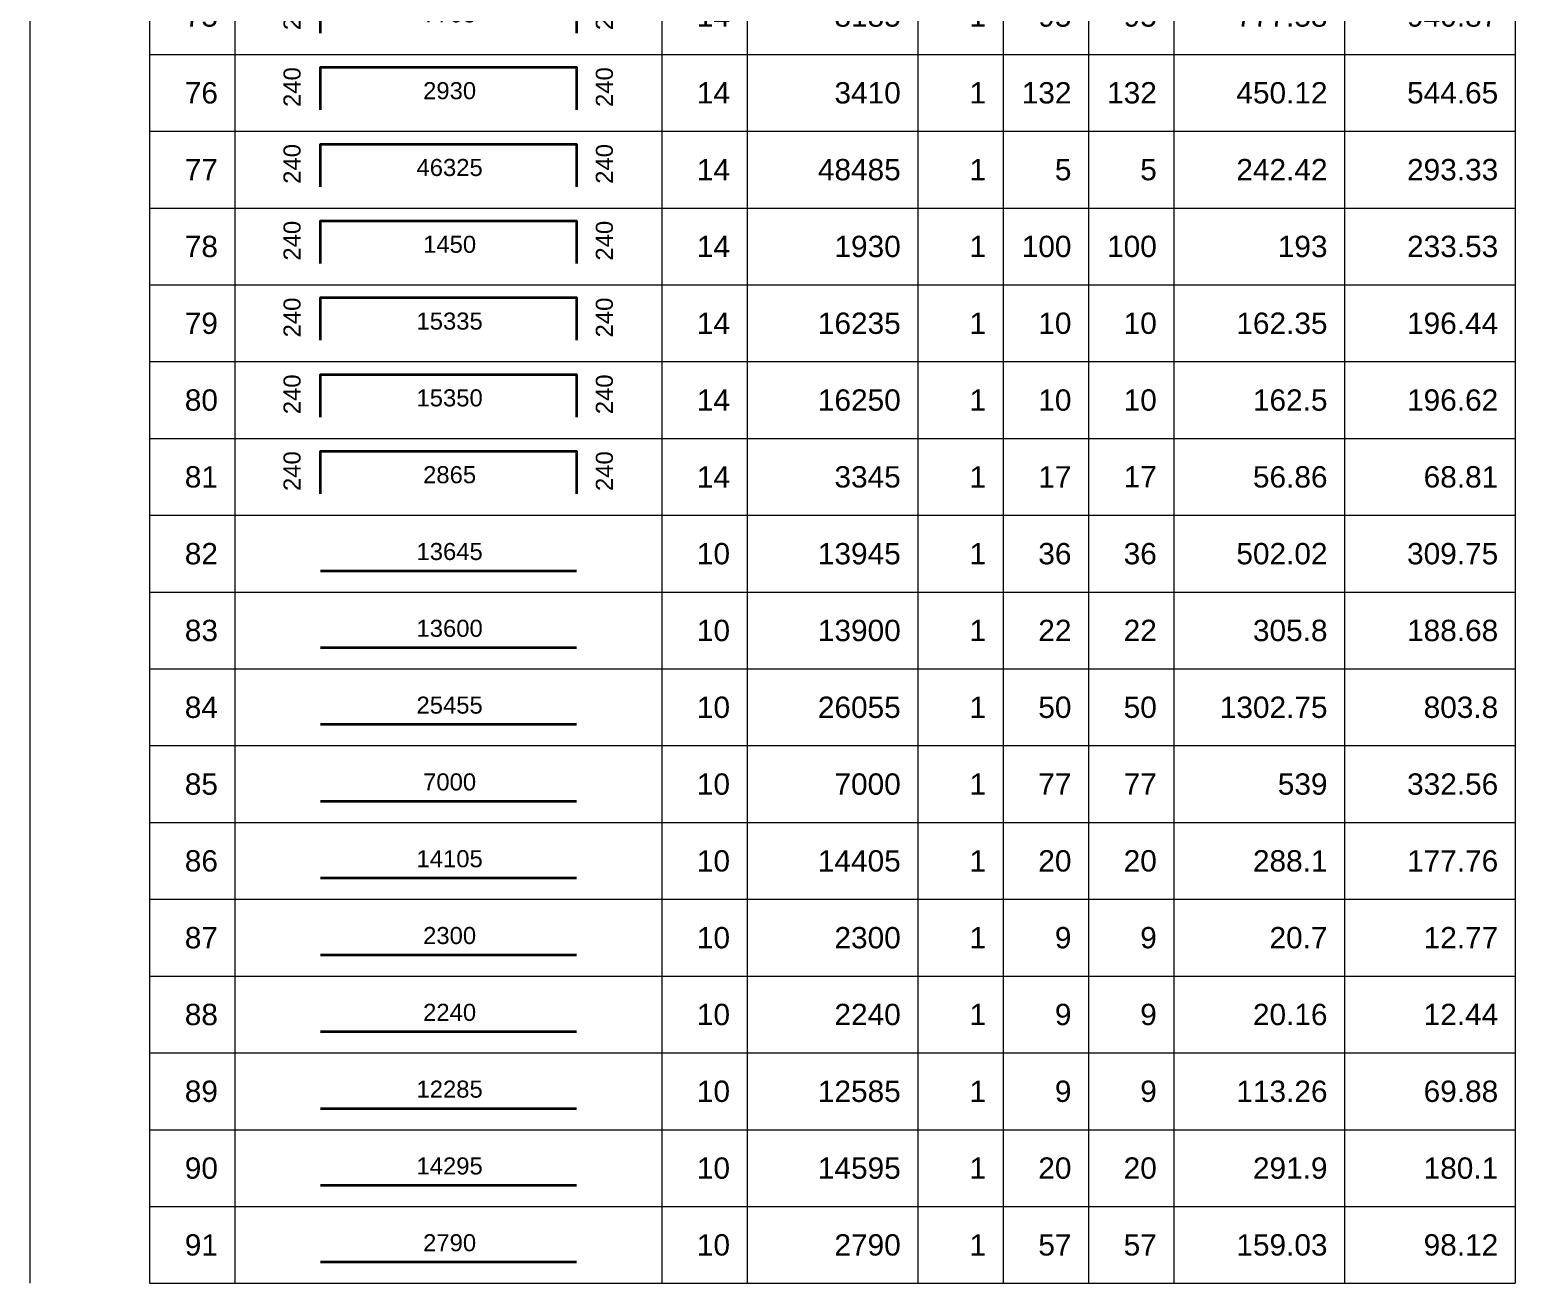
# Model space of a CAD drawing. Header units: millimetres. Extents: x 30086 to 1125792, y -12781 to 95911.
# Drawn here: x 1055889 to 1086523, y 44945 to 70799 of the extents above; entities that cross this region are included whole.
import ezdxf
from ezdxf.enums import TextEntityAlignment as Align

# ---------------------------------------------------------------- set-up
doc = ezdxf.new("R2010")
doc.units = ezdxf.units.MM
doc.header["$MEASUREMENT"] = 0
for name, color, linetype, lineweight in [('NDC_FRAME', 7, 'Continuous', 20), ('NDC_S_REBAR', 4, 'Continuous', 35), ('NDC_S_VN TEXT', 7, 'Continuous', 20), ('NDC_Table', 3, 'Continuous', 20)]:
    doc.layers.add(name, color=color, linetype=linetype, lineweight=lineweight)
doc.styles.add('ARIAL', font='arial.ttf', dxfattribs={"width": 0.8})

# ---------------------------------------------------------------- blocks, each defined once
blk = doc.blocks.new('dang04')
at = {"layer": 'NDC_S_REBAR'}
blk.add_lwpolyline([(3405, -650), (3405, -150), (6405, -150), (6405, -650)], dxfattribs=at)
at = {"layer": 'NDC_Table'}
for p, q in [((0, 0), (0, -900)), ((1405, 0), (1405, -900)), ((2405, 0), (2405, -900)), ((7405, 0), (7405, -900)), ((8405, 0), (8405, -900)), ((10405, 0), (10405, -900)), ((11405, 0), (11405, -900)), ((12405, 0), (12405, -900)), ((13405, 0), (13405, -900)), ((15405, 0), (15405, -900)), ((17405, 0), (17405, -900)), ((1405, -900), (17405, -900))]:
    blk.add_line(p, q, dxfattribs=at)
at = {"layer": 'NDC_S_VN TEXT', "style": 'ARIAL'}
for p in [(3073, -150), (6733, -150)]:
    blk.add_attdef('D03', text='', height=200, rotation=90, dxfattribs=at).set_placement(p, align=Align.MIDDLE_RIGHT)
for p in [(2205, -450), (8205, -450), (10205, -450), (11205, -450), (12205, -450), (13205, -450), (15205, -450), (17205, -450)]:
    blk.add_attdef('D03', text='', height=250, dxfattribs=at).set_placement(p, align=Align.MIDDLE_RIGHT)
blk.add_attdef('D03', text='', height=200, dxfattribs=at).set_placement((4920, -425), align=Align.MIDDLE_CENTER)
blk = doc.blocks.new('dang01')
at = {"layer": 'NDC_S_REBAR'}
blk.add_line((3405, -650), (6405, -650), dxfattribs=at)
at = {"layer": 'NDC_Table'}
for p, q in [((0, 0), (0, -900)), ((1405, 0), (1405, -900)), ((2405, 0), (2405, -900)), ((7405, 0), (7405, -900)), ((8405, 0), (8405, -900)), ((10405, 0), (10405, -900)), ((11405, 0), (11405, -900)), ((12405, 0), (12405, -900)), ((13405, 0), (13405, -900)), ((15405, 0), (15405, -900)), ((17405, 0), (17405, -900)), ((1405, -900), (17405, -900))]:
    blk.add_line(p, q, dxfattribs=at)
at = {"layer": 'NDC_S_VN TEXT', "style": 'ARIAL'}
for p in [(2205, -450), (8205, -450), (10205, -450), (11205, -450), (12205, -450), (13205, -450), (15205, -450), (17205, -450)]:
    blk.add_attdef('D03', text='', height=250, dxfattribs=at).set_placement(p, align=Align.MIDDLE_RIGHT)
blk.add_attdef('00000000', text='', height=200, dxfattribs=at).set_placement((4920, -425), align=Align.MIDDLE_CENTER)

msp = doc.modelspace()

# ---------------------------------------------------------------- block references
at = {"layer": 'NDC_FRAME', "ltscale": 200}
ref = msp.add_blockref('dang04', (1055889.3, 71873.4), dxfattribs=dict(at, xscale=1.759999999999996, yscale=1.759999999999996, zscale=1.759999999999996))
ref.add_attrib('D03', '75', dxfattribs={"layer": 'NDC_S_VN TEXT', "height": 440, "style": 'ARIAL'}).set_placement((1059770.6, 71081.4), align=Align.MIDDLE_RIGHT)
ref.add_attrib('D03', '240', dxfattribs={"layer": 'NDC_S_VN TEXT', "height": 352, "rotation": 90, "style": 'ARIAL'}).set_placement((1061298.4, 71609.4), align=Align.MIDDLE_RIGHT)
ref.add_attrib('D03', '7705', dxfattribs={"layer": 'NDC_S_VN TEXT', "height": 352, "style": 'ARIAL'}).set_placement((1064547.9, 71125.9), align=Align.MIDDLE_CENTER)
ref.add_attrib('D03', '240', dxfattribs={"layer": 'NDC_S_VN TEXT', "height": 352, "rotation": 90, "style": 'ARIAL'}).set_placement((1067738.5, 71609.4), align=Align.MIDDLE_RIGHT)
ref.add_attrib('D03', '14', dxfattribs={"layer": 'NDC_S_VN TEXT', "height": 440, "style": 'ARIAL'}).set_placement((1070330.6, 71081.4), align=Align.MIDDLE_RIGHT)
ref.add_attrib('D03', '8185', dxfattribs={"layer": 'NDC_S_VN TEXT', "height": 440, "style": 'ARIAL'}).set_placement((1073850.6, 71081.4), align=Align.MIDDLE_RIGHT)
ref.add_attrib('D03', '1', dxfattribs={"layer": 'NDC_S_VN TEXT', "height": 440, "style": 'ARIAL'}).set_placement((1075610.6, 71081.4), align=Align.MIDDLE_RIGHT)
ref.add_attrib('D03', '95', dxfattribs={"layer": 'NDC_S_VN TEXT', "height": 440, "style": 'ARIAL'}).set_placement((1077370.6, 71081.4), align=Align.MIDDLE_RIGHT)
ref.add_attrib('D03', '95', dxfattribs={"layer": 'NDC_S_VN TEXT', "height": 440, "style": 'ARIAL'}).set_placement((1079130.6, 71082), align=Align.MIDDLE_RIGHT)
ref.add_attrib('D03', '777.58', dxfattribs={"layer": 'NDC_S_VN TEXT', "height": 440, "style": 'ARIAL'}).set_placement((1082650.6, 71081.4), align=Align.MIDDLE_RIGHT)
ref.add_attrib('D03', '940.87', dxfattribs={"layer": 'NDC_S_VN TEXT', "height": 440, "style": 'ARIAL'}).set_placement((1086170.6, 71081.4), align=Align.MIDDLE_RIGHT)
ref = msp.add_blockref('dang04', (1055889.3, 70289.4), dxfattribs=dict(at, xscale=1.759999999999996, yscale=1.759999999999996, zscale=1.759999999999996))
ref.add_attrib('D03', '76', dxfattribs={"layer": 'NDC_S_VN TEXT', "height": 440, "style": 'ARIAL'}).set_placement((1059770.6, 69497.4), align=Align.MIDDLE_RIGHT)
ref.add_attrib('D03', '240', dxfattribs={"layer": 'NDC_S_VN TEXT', "height": 352, "rotation": 90, "style": 'ARIAL'}).set_placement((1061298.4, 70025.4), align=Align.MIDDLE_RIGHT)
ref.add_attrib('D03', '2930', dxfattribs={"layer": 'NDC_S_VN TEXT', "height": 352, "style": 'ARIAL'}).set_placement((1064547.9, 69541.9), align=Align.MIDDLE_CENTER)
ref.add_attrib('D03', '240', dxfattribs={"layer": 'NDC_S_VN TEXT', "height": 352, "rotation": 90, "style": 'ARIAL'}).set_placement((1067738.5, 70025.4), align=Align.MIDDLE_RIGHT)
ref.add_attrib('D03', '14', dxfattribs={"layer": 'NDC_S_VN TEXT', "height": 440, "style": 'ARIAL'}).set_placement((1070330.6, 69497.4), align=Align.MIDDLE_RIGHT)
ref.add_attrib('D03', '3410', dxfattribs={"layer": 'NDC_S_VN TEXT', "height": 440, "style": 'ARIAL'}).set_placement((1073850.6, 69497.4), align=Align.MIDDLE_RIGHT)
ref.add_attrib('D03', '1', dxfattribs={"layer": 'NDC_S_VN TEXT', "height": 440, "style": 'ARIAL'}).set_placement((1075610.6, 69497.4), align=Align.MIDDLE_RIGHT)
ref.add_attrib('D03', '132', dxfattribs={"layer": 'NDC_S_VN TEXT', "height": 440, "style": 'ARIAL'}).set_placement((1077370.6, 69497.4), align=Align.MIDDLE_RIGHT)
ref.add_attrib('D03', '132', dxfattribs={"layer": 'NDC_S_VN TEXT', "height": 440, "style": 'ARIAL'}).set_placement((1079130.6, 69498), align=Align.MIDDLE_RIGHT)
ref.add_attrib('D03', '450.12', dxfattribs={"layer": 'NDC_S_VN TEXT', "height": 440, "style": 'ARIAL'}).set_placement((1082650.6, 69497.4), align=Align.MIDDLE_RIGHT)
ref.add_attrib('D03', '544.65', dxfattribs={"layer": 'NDC_S_VN TEXT', "height": 440, "style": 'ARIAL'}).set_placement((1086170.6, 69497.4), align=Align.MIDDLE_RIGHT)
ref = msp.add_blockref('dang04', (1055889.3, 68705.4), dxfattribs=dict(at, xscale=1.759999999999996, yscale=1.759999999999996, zscale=1.759999999999996))
ref.add_attrib('D03', '77', dxfattribs={"layer": 'NDC_S_VN TEXT', "height": 440, "style": 'ARIAL'}).set_placement((1059770.6, 67913.4), align=Align.MIDDLE_RIGHT)
ref.add_attrib('D03', '240', dxfattribs={"layer": 'NDC_S_VN TEXT', "height": 352, "rotation": 90, "style": 'ARIAL'}).set_placement((1061298.4, 68441.4), align=Align.MIDDLE_RIGHT)
ref.add_attrib('D03', '46325', dxfattribs={"layer": 'NDC_S_VN TEXT', "height": 352, "style": 'ARIAL'}).set_placement((1064547.9, 67957.9), align=Align.MIDDLE_CENTER)
ref.add_attrib('D03', '240', dxfattribs={"layer": 'NDC_S_VN TEXT', "height": 352, "rotation": 90, "style": 'ARIAL'}).set_placement((1067738.5, 68441.4), align=Align.MIDDLE_RIGHT)
ref.add_attrib('D03', '14', dxfattribs={"layer": 'NDC_S_VN TEXT', "height": 440, "style": 'ARIAL'}).set_placement((1070330.6, 67913.4), align=Align.MIDDLE_RIGHT)
ref.add_attrib('D03', '48485', dxfattribs={"layer": 'NDC_S_VN TEXT', "height": 440, "style": 'ARIAL'}).set_placement((1073850.6, 67913.4), align=Align.MIDDLE_RIGHT)
ref.add_attrib('D03', '1', dxfattribs={"layer": 'NDC_S_VN TEXT', "height": 440, "style": 'ARIAL'}).set_placement((1075610.6, 67913.4), align=Align.MIDDLE_RIGHT)
ref.add_attrib('D03', '5', dxfattribs={"layer": 'NDC_S_VN TEXT', "height": 440, "style": 'ARIAL'}).set_placement((1077370.6, 67913.4), align=Align.MIDDLE_RIGHT)
ref.add_attrib('D03', '5', dxfattribs={"layer": 'NDC_S_VN TEXT', "height": 440, "style": 'ARIAL'}).set_placement((1079130.6, 67914), align=Align.MIDDLE_RIGHT)
ref.add_attrib('D03', '242.42', dxfattribs={"layer": 'NDC_S_VN TEXT', "height": 440, "style": 'ARIAL'}).set_placement((1082650.6, 67913.4), align=Align.MIDDLE_RIGHT)
ref.add_attrib('D03', '293.33', dxfattribs={"layer": 'NDC_S_VN TEXT', "height": 440, "style": 'ARIAL'}).set_placement((1086170.6, 67913.4), align=Align.MIDDLE_RIGHT)
ref = msp.add_blockref('dang04', (1055889.3, 67121.4), dxfattribs=dict(at, xscale=1.759999999999996, yscale=1.759999999999996, zscale=1.759999999999996))
ref.add_attrib('D03', '78', dxfattribs={"layer": 'NDC_S_VN TEXT', "height": 440, "style": 'ARIAL'}).set_placement((1059770.6, 66329.4), align=Align.MIDDLE_RIGHT)
ref.add_attrib('D03', '240', dxfattribs={"layer": 'NDC_S_VN TEXT', "height": 352, "rotation": 90, "style": 'ARIAL'}).set_placement((1061298.4, 66857.4), align=Align.MIDDLE_RIGHT)
ref.add_attrib('D03', '1450', dxfattribs={"layer": 'NDC_S_VN TEXT', "height": 352, "style": 'ARIAL'}).set_placement((1064547.9, 66373.9), align=Align.MIDDLE_CENTER)
ref.add_attrib('D03', '240', dxfattribs={"layer": 'NDC_S_VN TEXT', "height": 352, "rotation": 90, "style": 'ARIAL'}).set_placement((1067738.5, 66857.4), align=Align.MIDDLE_RIGHT)
ref.add_attrib('D03', '14', dxfattribs={"layer": 'NDC_S_VN TEXT', "height": 440, "style": 'ARIAL'}).set_placement((1070330.6, 66329.4), align=Align.MIDDLE_RIGHT)
ref.add_attrib('D03', '1930', dxfattribs={"layer": 'NDC_S_VN TEXT', "height": 440, "style": 'ARIAL'}).set_placement((1073850.6, 66329.4), align=Align.MIDDLE_RIGHT)
ref.add_attrib('D03', '1', dxfattribs={"layer": 'NDC_S_VN TEXT', "height": 440, "style": 'ARIAL'}).set_placement((1075610.6, 66329.4), align=Align.MIDDLE_RIGHT)
ref.add_attrib('D03', '100', dxfattribs={"layer": 'NDC_S_VN TEXT', "height": 440, "style": 'ARIAL'}).set_placement((1077370.6, 66329.4), align=Align.MIDDLE_RIGHT)
ref.add_attrib('D03', '100', dxfattribs={"layer": 'NDC_S_VN TEXT', "height": 440, "style": 'ARIAL'}).set_placement((1079130.6, 66330), align=Align.MIDDLE_RIGHT)
ref.add_attrib('D03', '193', dxfattribs={"layer": 'NDC_S_VN TEXT', "height": 440, "style": 'ARIAL'}).set_placement((1082650.6, 66329.4), align=Align.MIDDLE_RIGHT)
ref.add_attrib('D03', '233.53', dxfattribs={"layer": 'NDC_S_VN TEXT', "height": 440, "style": 'ARIAL'}).set_placement((1086170.6, 66329.4), align=Align.MIDDLE_RIGHT)
ref = msp.add_blockref('dang04', (1055889.3, 65537.4), dxfattribs=dict(at, xscale=1.759999999999996, yscale=1.759999999999996, zscale=1.759999999999996))
ref.add_attrib('D03', '79', dxfattribs={"layer": 'NDC_S_VN TEXT', "height": 440, "style": 'ARIAL'}).set_placement((1059770.6, 64745.4), align=Align.MIDDLE_RIGHT)
ref.add_attrib('D03', '240', dxfattribs={"layer": 'NDC_S_VN TEXT', "height": 352, "rotation": 90, "style": 'ARIAL'}).set_placement((1061298.4, 65273.4), align=Align.MIDDLE_RIGHT)
ref.add_attrib('D03', '15335', dxfattribs={"layer": 'NDC_S_VN TEXT', "height": 352, "style": 'ARIAL'}).set_placement((1064547.9, 64789.9), align=Align.MIDDLE_CENTER)
ref.add_attrib('D03', '240', dxfattribs={"layer": 'NDC_S_VN TEXT', "height": 352, "rotation": 90, "style": 'ARIAL'}).set_placement((1067738.5, 65273.4), align=Align.MIDDLE_RIGHT)
ref.add_attrib('D03', '14', dxfattribs={"layer": 'NDC_S_VN TEXT', "height": 440, "style": 'ARIAL'}).set_placement((1070330.6, 64745.4), align=Align.MIDDLE_RIGHT)
ref.add_attrib('D03', '16235', dxfattribs={"layer": 'NDC_S_VN TEXT', "height": 440, "style": 'ARIAL'}).set_placement((1073850.6, 64745.4), align=Align.MIDDLE_RIGHT)
ref.add_attrib('D03', '1', dxfattribs={"layer": 'NDC_S_VN TEXT', "height": 440, "style": 'ARIAL'}).set_placement((1075610.6, 64745.4), align=Align.MIDDLE_RIGHT)
ref.add_attrib('D03', '10', dxfattribs={"layer": 'NDC_S_VN TEXT', "height": 440, "style": 'ARIAL'}).set_placement((1077370.6, 64745.4), align=Align.MIDDLE_RIGHT)
ref.add_attrib('D03', '10', dxfattribs={"layer": 'NDC_S_VN TEXT', "height": 440, "style": 'ARIAL'}).set_placement((1079130.6, 64746), align=Align.MIDDLE_RIGHT)
ref.add_attrib('D03', '162.35', dxfattribs={"layer": 'NDC_S_VN TEXT', "height": 440, "style": 'ARIAL'}).set_placement((1082650.6, 64745.4), align=Align.MIDDLE_RIGHT)
ref.add_attrib('D03', '196.44', dxfattribs={"layer": 'NDC_S_VN TEXT', "height": 440, "style": 'ARIAL'}).set_placement((1086170.6, 64745.4), align=Align.MIDDLE_RIGHT)
ref = msp.add_blockref('dang04', (1055889.3, 63953.4), dxfattribs=dict(at, xscale=1.759999999999996, yscale=1.759999999999996, zscale=1.759999999999996))
ref.add_attrib('D03', '80', dxfattribs={"layer": 'NDC_S_VN TEXT', "height": 440, "style": 'ARIAL'}).set_placement((1059770.6, 63161.4), align=Align.MIDDLE_RIGHT)
ref.add_attrib('D03', '240', dxfattribs={"layer": 'NDC_S_VN TEXT', "height": 352, "rotation": 90, "style": 'ARIAL'}).set_placement((1061298.4, 63689.4), align=Align.MIDDLE_RIGHT)
ref.add_attrib('D03', '15350', dxfattribs={"layer": 'NDC_S_VN TEXT', "height": 352, "style": 'ARIAL'}).set_placement((1064547.9, 63205.9), align=Align.MIDDLE_CENTER)
ref.add_attrib('D03', '240', dxfattribs={"layer": 'NDC_S_VN TEXT', "height": 352, "rotation": 90, "style": 'ARIAL'}).set_placement((1067738.5, 63689.4), align=Align.MIDDLE_RIGHT)
ref.add_attrib('D03', '14', dxfattribs={"layer": 'NDC_S_VN TEXT', "height": 440, "style": 'ARIAL'}).set_placement((1070330.6, 63161.4), align=Align.MIDDLE_RIGHT)
ref.add_attrib('D03', '16250', dxfattribs={"layer": 'NDC_S_VN TEXT', "height": 440, "style": 'ARIAL'}).set_placement((1073850.6, 63161.4), align=Align.MIDDLE_RIGHT)
ref.add_attrib('D03', '1', dxfattribs={"layer": 'NDC_S_VN TEXT', "height": 440, "style": 'ARIAL'}).set_placement((1075610.6, 63161.4), align=Align.MIDDLE_RIGHT)
ref.add_attrib('D03', '10', dxfattribs={"layer": 'NDC_S_VN TEXT', "height": 440, "style": 'ARIAL'}).set_placement((1077370.6, 63161.4), align=Align.MIDDLE_RIGHT)
ref.add_attrib('D03', '10', dxfattribs={"layer": 'NDC_S_VN TEXT', "height": 440, "style": 'ARIAL'}).set_placement((1079130.6, 63162), align=Align.MIDDLE_RIGHT)
ref.add_attrib('D03', '162.5', dxfattribs={"layer": 'NDC_S_VN TEXT', "height": 440, "style": 'ARIAL'}).set_placement((1082650.6, 63161.4), align=Align.MIDDLE_RIGHT)
ref.add_attrib('D03', '196.62', dxfattribs={"layer": 'NDC_S_VN TEXT', "height": 440, "style": 'ARIAL'}).set_placement((1086170.6, 63161.4), align=Align.MIDDLE_RIGHT)
ref = msp.add_blockref('dang04', (1055889.3, 62369.4), dxfattribs=dict(at, xscale=1.759999999999996, yscale=1.759999999999996, zscale=1.759999999999996))
ref.add_attrib('D03', '81', dxfattribs={"layer": 'NDC_S_VN TEXT', "height": 440, "style": 'ARIAL'}).set_placement((1059770.6, 61577.4), align=Align.MIDDLE_RIGHT)
ref.add_attrib('D03', '240', dxfattribs={"layer": 'NDC_S_VN TEXT', "height": 352, "rotation": 90, "style": 'ARIAL'}).set_placement((1061298.4, 62105.4), align=Align.MIDDLE_RIGHT)
ref.add_attrib('D03', '2865', dxfattribs={"layer": 'NDC_S_VN TEXT', "height": 352, "style": 'ARIAL'}).set_placement((1064547.9, 61621.9), align=Align.MIDDLE_CENTER)
ref.add_attrib('D03', '240', dxfattribs={"layer": 'NDC_S_VN TEXT', "height": 352, "rotation": 90, "style": 'ARIAL'}).set_placement((1067738.5, 62105.4), align=Align.MIDDLE_RIGHT)
ref.add_attrib('D03', '14', dxfattribs={"layer": 'NDC_S_VN TEXT', "height": 440, "style": 'ARIAL'}).set_placement((1070330.6, 61577.4), align=Align.MIDDLE_RIGHT)
ref.add_attrib('D03', '3345', dxfattribs={"layer": 'NDC_S_VN TEXT', "height": 440, "style": 'ARIAL'}).set_placement((1073850.6, 61577.4), align=Align.MIDDLE_RIGHT)
ref.add_attrib('D03', '1', dxfattribs={"layer": 'NDC_S_VN TEXT', "height": 440, "style": 'ARIAL'}).set_placement((1075610.6, 61577.4), align=Align.MIDDLE_RIGHT)
ref.add_attrib('D03', '17', dxfattribs={"layer": 'NDC_S_VN TEXT', "height": 440, "style": 'ARIAL'}).set_placement((1077370.6, 61577.4), align=Align.MIDDLE_RIGHT)
ref.add_attrib('D03', '17', dxfattribs={"layer": 'NDC_S_VN TEXT', "height": 440, "style": 'ARIAL'}).set_placement((1079130.6, 61578), align=Align.MIDDLE_RIGHT)
ref.add_attrib('D03', '56.86', dxfattribs={"layer": 'NDC_S_VN TEXT', "height": 440, "style": 'ARIAL'}).set_placement((1082650.6, 61577.4), align=Align.MIDDLE_RIGHT)
ref.add_attrib('D03', '68.81', dxfattribs={"layer": 'NDC_S_VN TEXT', "height": 440, "style": 'ARIAL'}).set_placement((1086170.6, 61577.4), align=Align.MIDDLE_RIGHT)
ref = msp.add_blockref('dang01', (1055889.3, 60785.4), dxfattribs=dict(at, xscale=1.759999999999996, yscale=1.759999999999996, zscale=1.759999999999996))
ref.add_attrib('D03', '82', dxfattribs={"layer": 'NDC_S_VN TEXT', "height": 440, "style": 'ARIAL'}).set_placement((1059770.6, 59993.4), align=Align.MIDDLE_RIGHT)
ref.add_attrib('00000000', '13645', dxfattribs={"layer": 'NDC_S_VN TEXT', "height": 352, "style": 'ARIAL'}).set_placement((1064547.9, 60037.9), align=Align.MIDDLE_CENTER)
ref.add_attrib('D03', '10', dxfattribs={"layer": 'NDC_S_VN TEXT', "height": 440, "style": 'ARIAL'}).set_placement((1070330.6, 59993.4), align=Align.MIDDLE_RIGHT)
ref.add_attrib('D03', '13945', dxfattribs={"layer": 'NDC_S_VN TEXT', "height": 440, "style": 'ARIAL'}).set_placement((1073850.6, 59993.4), align=Align.MIDDLE_RIGHT)
ref.add_attrib('D03', '1', dxfattribs={"layer": 'NDC_S_VN TEXT', "height": 440, "style": 'ARIAL'}).set_placement((1075610.6, 59993.4), align=Align.MIDDLE_RIGHT)
ref.add_attrib('D03', '36', dxfattribs={"layer": 'NDC_S_VN TEXT', "height": 440, "style": 'ARIAL'}).set_placement((1077370.6, 59993.4), align=Align.MIDDLE_RIGHT)
ref.add_attrib('D03', '36', dxfattribs={"layer": 'NDC_S_VN TEXT', "height": 440, "style": 'ARIAL'}).set_placement((1079130.6, 59994), align=Align.MIDDLE_RIGHT)
ref.add_attrib('D03', '502.02', dxfattribs={"layer": 'NDC_S_VN TEXT', "height": 440, "style": 'ARIAL'}).set_placement((1082650.6, 59993.4), align=Align.MIDDLE_RIGHT)
ref.add_attrib('D03', '309.75', dxfattribs={"layer": 'NDC_S_VN TEXT', "height": 440, "style": 'ARIAL'}).set_placement((1086170.6, 59993.4), align=Align.MIDDLE_RIGHT)
ref = msp.add_blockref('dang01', (1055889.3, 59201.4), dxfattribs=dict(at, xscale=1.759999999999996, yscale=1.759999999999996, zscale=1.759999999999996))
ref.add_attrib('D03', '83', dxfattribs={"layer": 'NDC_S_VN TEXT', "height": 440, "style": 'ARIAL'}).set_placement((1059770.6, 58409.4), align=Align.MIDDLE_RIGHT)
ref.add_attrib('00000000', '13600', dxfattribs={"layer": 'NDC_S_VN TEXT', "height": 352, "style": 'ARIAL'}).set_placement((1064547.9, 58453.9), align=Align.MIDDLE_CENTER)
ref.add_attrib('D03', '10', dxfattribs={"layer": 'NDC_S_VN TEXT', "height": 440, "style": 'ARIAL'}).set_placement((1070330.6, 58409.4), align=Align.MIDDLE_RIGHT)
ref.add_attrib('D03', '13900', dxfattribs={"layer": 'NDC_S_VN TEXT', "height": 440, "style": 'ARIAL'}).set_placement((1073850.6, 58409.4), align=Align.MIDDLE_RIGHT)
ref.add_attrib('D03', '1', dxfattribs={"layer": 'NDC_S_VN TEXT', "height": 440, "style": 'ARIAL'}).set_placement((1075610.6, 58409.4), align=Align.MIDDLE_RIGHT)
ref.add_attrib('D03', '22', dxfattribs={"layer": 'NDC_S_VN TEXT', "height": 440, "style": 'ARIAL'}).set_placement((1077370.6, 58409.4), align=Align.MIDDLE_RIGHT)
ref.add_attrib('D03', '22', dxfattribs={"layer": 'NDC_S_VN TEXT', "height": 440, "style": 'ARIAL'}).set_placement((1079130.6, 58410), align=Align.MIDDLE_RIGHT)
ref.add_attrib('D03', '305.8', dxfattribs={"layer": 'NDC_S_VN TEXT', "height": 440, "style": 'ARIAL'}).set_placement((1082650.6, 58409.4), align=Align.MIDDLE_RIGHT)
ref.add_attrib('D03', '188.68', dxfattribs={"layer": 'NDC_S_VN TEXT', "height": 440, "style": 'ARIAL'}).set_placement((1086170.6, 58409.4), align=Align.MIDDLE_RIGHT)
ref = msp.add_blockref('dang01', (1055889.3, 57617.4), dxfattribs=dict(at, xscale=1.759999999999996, yscale=1.759999999999996, zscale=1.759999999999996))
ref.add_attrib('D03', '84', dxfattribs={"layer": 'NDC_S_VN TEXT', "height": 440, "style": 'ARIAL'}).set_placement((1059770.6, 56825.4), align=Align.MIDDLE_RIGHT)
ref.add_attrib('00000000', '25455', dxfattribs={"layer": 'NDC_S_VN TEXT', "height": 352, "style": 'ARIAL'}).set_placement((1064547.9, 56869.9), align=Align.MIDDLE_CENTER)
ref.add_attrib('D03', '10', dxfattribs={"layer": 'NDC_S_VN TEXT', "height": 440, "style": 'ARIAL'}).set_placement((1070330.6, 56825.4), align=Align.MIDDLE_RIGHT)
ref.add_attrib('D03', '26055', dxfattribs={"layer": 'NDC_S_VN TEXT', "height": 440, "style": 'ARIAL'}).set_placement((1073850.6, 56825.4), align=Align.MIDDLE_RIGHT)
ref.add_attrib('D03', '1', dxfattribs={"layer": 'NDC_S_VN TEXT', "height": 440, "style": 'ARIAL'}).set_placement((1075610.6, 56825.4), align=Align.MIDDLE_RIGHT)
ref.add_attrib('D03', '50', dxfattribs={"layer": 'NDC_S_VN TEXT', "height": 440, "style": 'ARIAL'}).set_placement((1077370.6, 56825.4), align=Align.MIDDLE_RIGHT)
ref.add_attrib('D03', '50', dxfattribs={"layer": 'NDC_S_VN TEXT', "height": 440, "style": 'ARIAL'}).set_placement((1079130.6, 56826), align=Align.MIDDLE_RIGHT)
ref.add_attrib('D03', '1302.75', dxfattribs={"layer": 'NDC_S_VN TEXT', "height": 440, "style": 'ARIAL'}).set_placement((1082650.6, 56825.4), align=Align.MIDDLE_RIGHT)
ref.add_attrib('D03', '803.8', dxfattribs={"layer": 'NDC_S_VN TEXT', "height": 440, "style": 'ARIAL'}).set_placement((1086170.6, 56825.4), align=Align.MIDDLE_RIGHT)
ref = msp.add_blockref('dang01', (1055889.3, 56033.4), dxfattribs=dict(at, xscale=1.759999999999996, yscale=1.759999999999996, zscale=1.759999999999996))
ref.add_attrib('D03', '85', dxfattribs={"layer": 'NDC_S_VN TEXT', "height": 440, "style": 'ARIAL'}).set_placement((1059770.6, 55241.4), align=Align.MIDDLE_RIGHT)
ref.add_attrib('00000000', '7000', dxfattribs={"layer": 'NDC_S_VN TEXT', "height": 352, "style": 'ARIAL'}).set_placement((1064547.9, 55285.9), align=Align.MIDDLE_CENTER)
ref.add_attrib('D03', '10', dxfattribs={"layer": 'NDC_S_VN TEXT', "height": 440, "style": 'ARIAL'}).set_placement((1070330.6, 55241.4), align=Align.MIDDLE_RIGHT)
ref.add_attrib('D03', '7000', dxfattribs={"layer": 'NDC_S_VN TEXT', "height": 440, "style": 'ARIAL'}).set_placement((1073850.6, 55241.4), align=Align.MIDDLE_RIGHT)
ref.add_attrib('D03', '1', dxfattribs={"layer": 'NDC_S_VN TEXT', "height": 440, "style": 'ARIAL'}).set_placement((1075610.6, 55241.4), align=Align.MIDDLE_RIGHT)
ref.add_attrib('D03', '77', dxfattribs={"layer": 'NDC_S_VN TEXT', "height": 440, "style": 'ARIAL'}).set_placement((1077370.6, 55241.4), align=Align.MIDDLE_RIGHT)
ref.add_attrib('D03', '77', dxfattribs={"layer": 'NDC_S_VN TEXT', "height": 440, "style": 'ARIAL'}).set_placement((1079130.6, 55242), align=Align.MIDDLE_RIGHT)
ref.add_attrib('D03', '539', dxfattribs={"layer": 'NDC_S_VN TEXT', "height": 440, "style": 'ARIAL'}).set_placement((1082650.6, 55241.4), align=Align.MIDDLE_RIGHT)
ref.add_attrib('D03', '332.56', dxfattribs={"layer": 'NDC_S_VN TEXT', "height": 440, "style": 'ARIAL'}).set_placement((1086170.6, 55241.4), align=Align.MIDDLE_RIGHT)
ref = msp.add_blockref('dang01', (1055889.3, 54449.4), dxfattribs=dict(at, xscale=1.759999999999996, yscale=1.759999999999996, zscale=1.759999999999996))
ref.add_attrib('D03', '86', dxfattribs={"layer": 'NDC_S_VN TEXT', "height": 440, "style": 'ARIAL'}).set_placement((1059770.6, 53657.4), align=Align.MIDDLE_RIGHT)
ref.add_attrib('00000000', '14105', dxfattribs={"layer": 'NDC_S_VN TEXT', "height": 352, "style": 'ARIAL'}).set_placement((1064547.9, 53701.9), align=Align.MIDDLE_CENTER)
ref.add_attrib('D03', '10', dxfattribs={"layer": 'NDC_S_VN TEXT', "height": 440, "style": 'ARIAL'}).set_placement((1070330.6, 53657.4), align=Align.MIDDLE_RIGHT)
ref.add_attrib('D03', '14405', dxfattribs={"layer": 'NDC_S_VN TEXT', "height": 440, "style": 'ARIAL'}).set_placement((1073850.6, 53657.4), align=Align.MIDDLE_RIGHT)
ref.add_attrib('D03', '1', dxfattribs={"layer": 'NDC_S_VN TEXT', "height": 440, "style": 'ARIAL'}).set_placement((1075610.6, 53657.4), align=Align.MIDDLE_RIGHT)
ref.add_attrib('D03', '20', dxfattribs={"layer": 'NDC_S_VN TEXT', "height": 440, "style": 'ARIAL'}).set_placement((1077370.6, 53657.4), align=Align.MIDDLE_RIGHT)
ref.add_attrib('D03', '20', dxfattribs={"layer": 'NDC_S_VN TEXT', "height": 440, "style": 'ARIAL'}).set_placement((1079130.6, 53658), align=Align.MIDDLE_RIGHT)
ref.add_attrib('D03', '288.1', dxfattribs={"layer": 'NDC_S_VN TEXT', "height": 440, "style": 'ARIAL'}).set_placement((1082650.6, 53657.4), align=Align.MIDDLE_RIGHT)
ref.add_attrib('D03', '177.76', dxfattribs={"layer": 'NDC_S_VN TEXT', "height": 440, "style": 'ARIAL'}).set_placement((1086170.6, 53657.4), align=Align.MIDDLE_RIGHT)
ref = msp.add_blockref('dang01', (1055889.3, 52865.4), dxfattribs=dict(at, xscale=1.759999999999996, yscale=1.759999999999996, zscale=1.759999999999996))
ref.add_attrib('D03', '87', dxfattribs={"layer": 'NDC_S_VN TEXT', "height": 440, "style": 'ARIAL'}).set_placement((1059770.6, 52073.4), align=Align.MIDDLE_RIGHT)
ref.add_attrib('00000000', '2300', dxfattribs={"layer": 'NDC_S_VN TEXT', "height": 352, "style": 'ARIAL'}).set_placement((1064547.9, 52117.9), align=Align.MIDDLE_CENTER)
ref.add_attrib('D03', '10', dxfattribs={"layer": 'NDC_S_VN TEXT', "height": 440, "style": 'ARIAL'}).set_placement((1070330.6, 52073.4), align=Align.MIDDLE_RIGHT)
ref.add_attrib('D03', '2300', dxfattribs={"layer": 'NDC_S_VN TEXT', "height": 440, "style": 'ARIAL'}).set_placement((1073850.6, 52073.4), align=Align.MIDDLE_RIGHT)
ref.add_attrib('D03', '1', dxfattribs={"layer": 'NDC_S_VN TEXT', "height": 440, "style": 'ARIAL'}).set_placement((1075610.6, 52073.4), align=Align.MIDDLE_RIGHT)
ref.add_attrib('D03', '9', dxfattribs={"layer": 'NDC_S_VN TEXT', "height": 440, "style": 'ARIAL'}).set_placement((1077370.6, 52073.4), align=Align.MIDDLE_RIGHT)
ref.add_attrib('D03', '9', dxfattribs={"layer": 'NDC_S_VN TEXT', "height": 440, "style": 'ARIAL'}).set_placement((1079130.6, 52074), align=Align.MIDDLE_RIGHT)
ref.add_attrib('D03', '20.7', dxfattribs={"layer": 'NDC_S_VN TEXT', "height": 440, "style": 'ARIAL'}).set_placement((1082650.6, 52073.4), align=Align.MIDDLE_RIGHT)
ref.add_attrib('D03', '12.77', dxfattribs={"layer": 'NDC_S_VN TEXT', "height": 440, "style": 'ARIAL'}).set_placement((1086170.6, 52073.4), align=Align.MIDDLE_RIGHT)
ref = msp.add_blockref('dang01', (1055889.3, 51281.4), dxfattribs=dict(at, xscale=1.759999999999996, yscale=1.759999999999996, zscale=1.759999999999996))
ref.add_attrib('D03', '88', dxfattribs={"layer": 'NDC_S_VN TEXT', "height": 440, "style": 'ARIAL'}).set_placement((1059770.6, 50489.4), align=Align.MIDDLE_RIGHT)
ref.add_attrib('00000000', '2240', dxfattribs={"layer": 'NDC_S_VN TEXT', "height": 352, "style": 'ARIAL'}).set_placement((1064547.9, 50533.9), align=Align.MIDDLE_CENTER)
ref.add_attrib('D03', '10', dxfattribs={"layer": 'NDC_S_VN TEXT', "height": 440, "style": 'ARIAL'}).set_placement((1070330.6, 50489.4), align=Align.MIDDLE_RIGHT)
ref.add_attrib('D03', '2240', dxfattribs={"layer": 'NDC_S_VN TEXT', "height": 440, "style": 'ARIAL'}).set_placement((1073850.6, 50489.4), align=Align.MIDDLE_RIGHT)
ref.add_attrib('D03', '1', dxfattribs={"layer": 'NDC_S_VN TEXT', "height": 440, "style": 'ARIAL'}).set_placement((1075610.6, 50489.4), align=Align.MIDDLE_RIGHT)
ref.add_attrib('D03', '9', dxfattribs={"layer": 'NDC_S_VN TEXT', "height": 440, "style": 'ARIAL'}).set_placement((1077370.6, 50489.4), align=Align.MIDDLE_RIGHT)
ref.add_attrib('D03', '9', dxfattribs={"layer": 'NDC_S_VN TEXT', "height": 440, "style": 'ARIAL'}).set_placement((1079130.6, 50490), align=Align.MIDDLE_RIGHT)
ref.add_attrib('D03', '20.16', dxfattribs={"layer": 'NDC_S_VN TEXT', "height": 440, "style": 'ARIAL'}).set_placement((1082650.6, 50489.4), align=Align.MIDDLE_RIGHT)
ref.add_attrib('D03', '12.44', dxfattribs={"layer": 'NDC_S_VN TEXT', "height": 440, "style": 'ARIAL'}).set_placement((1086170.6, 50489.4), align=Align.MIDDLE_RIGHT)
ref = msp.add_blockref('dang01', (1055889.3, 49697.4), dxfattribs=dict(at, xscale=1.759999999999996, yscale=1.759999999999996, zscale=1.759999999999996))
ref.add_attrib('D03', '89', dxfattribs={"layer": 'NDC_S_VN TEXT', "height": 440, "style": 'ARIAL'}).set_placement((1059770.6, 48905.4), align=Align.MIDDLE_RIGHT)
ref.add_attrib('00000000', '12285', dxfattribs={"layer": 'NDC_S_VN TEXT', "height": 352, "style": 'ARIAL'}).set_placement((1064547.9, 48949.9), align=Align.MIDDLE_CENTER)
ref.add_attrib('D03', '10', dxfattribs={"layer": 'NDC_S_VN TEXT', "height": 440, "style": 'ARIAL'}).set_placement((1070330.6, 48905.4), align=Align.MIDDLE_RIGHT)
ref.add_attrib('D03', '12585', dxfattribs={"layer": 'NDC_S_VN TEXT', "height": 440, "style": 'ARIAL'}).set_placement((1073850.6, 48905.4), align=Align.MIDDLE_RIGHT)
ref.add_attrib('D03', '1', dxfattribs={"layer": 'NDC_S_VN TEXT', "height": 440, "style": 'ARIAL'}).set_placement((1075610.6, 48905.4), align=Align.MIDDLE_RIGHT)
ref.add_attrib('D03', '9', dxfattribs={"layer": 'NDC_S_VN TEXT', "height": 440, "style": 'ARIAL'}).set_placement((1077370.6, 48905.4), align=Align.MIDDLE_RIGHT)
ref.add_attrib('D03', '9', dxfattribs={"layer": 'NDC_S_VN TEXT', "height": 440, "style": 'ARIAL'}).set_placement((1079130.6, 48906), align=Align.MIDDLE_RIGHT)
ref.add_attrib('D03', '113.26', dxfattribs={"layer": 'NDC_S_VN TEXT', "height": 440, "style": 'ARIAL'}).set_placement((1082650.6, 48905.4), align=Align.MIDDLE_RIGHT)
ref.add_attrib('D03', '69.88', dxfattribs={"layer": 'NDC_S_VN TEXT', "height": 440, "style": 'ARIAL'}).set_placement((1086170.6, 48905.4), align=Align.MIDDLE_RIGHT)
ref = msp.add_blockref('dang01', (1055889.3, 48113.4), dxfattribs=dict(at, xscale=1.759999999999996, yscale=1.759999999999996, zscale=1.759999999999996))
ref.add_attrib('D03', '90', dxfattribs={"layer": 'NDC_S_VN TEXT', "height": 440, "style": 'ARIAL'}).set_placement((1059770.6, 47321.4), align=Align.MIDDLE_RIGHT)
ref.add_attrib('00000000', '14295', dxfattribs={"layer": 'NDC_S_VN TEXT', "height": 352, "style": 'ARIAL'}).set_placement((1064547.9, 47365.9), align=Align.MIDDLE_CENTER)
ref.add_attrib('D03', '10', dxfattribs={"layer": 'NDC_S_VN TEXT', "height": 440, "style": 'ARIAL'}).set_placement((1070330.6, 47321.4), align=Align.MIDDLE_RIGHT)
ref.add_attrib('D03', '14595', dxfattribs={"layer": 'NDC_S_VN TEXT', "height": 440, "style": 'ARIAL'}).set_placement((1073850.6, 47321.4), align=Align.MIDDLE_RIGHT)
ref.add_attrib('D03', '1', dxfattribs={"layer": 'NDC_S_VN TEXT', "height": 440, "style": 'ARIAL'}).set_placement((1075610.6, 47321.4), align=Align.MIDDLE_RIGHT)
ref.add_attrib('D03', '20', dxfattribs={"layer": 'NDC_S_VN TEXT', "height": 440, "style": 'ARIAL'}).set_placement((1077370.6, 47321.4), align=Align.MIDDLE_RIGHT)
ref.add_attrib('D03', '20', dxfattribs={"layer": 'NDC_S_VN TEXT', "height": 440, "style": 'ARIAL'}).set_placement((1079130.6, 47322), align=Align.MIDDLE_RIGHT)
ref.add_attrib('D03', '291.9', dxfattribs={"layer": 'NDC_S_VN TEXT', "height": 440, "style": 'ARIAL'}).set_placement((1082650.6, 47321.4), align=Align.MIDDLE_RIGHT)
ref.add_attrib('D03', '180.1', dxfattribs={"layer": 'NDC_S_VN TEXT', "height": 440, "style": 'ARIAL'}).set_placement((1086170.6, 47321.4), align=Align.MIDDLE_RIGHT)
ref = msp.add_blockref('dang01', (1055889.3, 46529.4), dxfattribs=dict(at, xscale=1.759999999999996, yscale=1.759999999999996, zscale=1.759999999999996))
ref.add_attrib('D03', '91', dxfattribs={"layer": 'NDC_S_VN TEXT', "height": 440, "style": 'ARIAL'}).set_placement((1059770.6, 45737.4), align=Align.MIDDLE_RIGHT)
ref.add_attrib('00000000', '2790', dxfattribs={"layer": 'NDC_S_VN TEXT', "height": 352, "style": 'ARIAL'}).set_placement((1064547.9, 45781.9), align=Align.MIDDLE_CENTER)
ref.add_attrib('D03', '10', dxfattribs={"layer": 'NDC_S_VN TEXT', "height": 440, "style": 'ARIAL'}).set_placement((1070330.6, 45737.4), align=Align.MIDDLE_RIGHT)
ref.add_attrib('D03', '2790', dxfattribs={"layer": 'NDC_S_VN TEXT', "height": 440, "style": 'ARIAL'}).set_placement((1073850.6, 45737.4), align=Align.MIDDLE_RIGHT)
ref.add_attrib('D03', '1', dxfattribs={"layer": 'NDC_S_VN TEXT', "height": 440, "style": 'ARIAL'}).set_placement((1075610.6, 45737.4), align=Align.MIDDLE_RIGHT)
ref.add_attrib('D03', '57', dxfattribs={"layer": 'NDC_S_VN TEXT', "height": 440, "style": 'ARIAL'}).set_placement((1077370.6, 45737.4), align=Align.MIDDLE_RIGHT)
ref.add_attrib('D03', '57', dxfattribs={"layer": 'NDC_S_VN TEXT', "height": 440, "style": 'ARIAL'}).set_placement((1079130.6, 45738), align=Align.MIDDLE_RIGHT)
ref.add_attrib('D03', '159.03', dxfattribs={"layer": 'NDC_S_VN TEXT', "height": 440, "style": 'ARIAL'}).set_placement((1082650.6, 45737.4), align=Align.MIDDLE_RIGHT)
ref.add_attrib('D03', '98.12', dxfattribs={"layer": 'NDC_S_VN TEXT', "height": 440, "style": 'ARIAL'}).set_placement((1086170.6, 45737.4), align=Align.MIDDLE_RIGHT)

doc.saveas('drawing.dxf')
